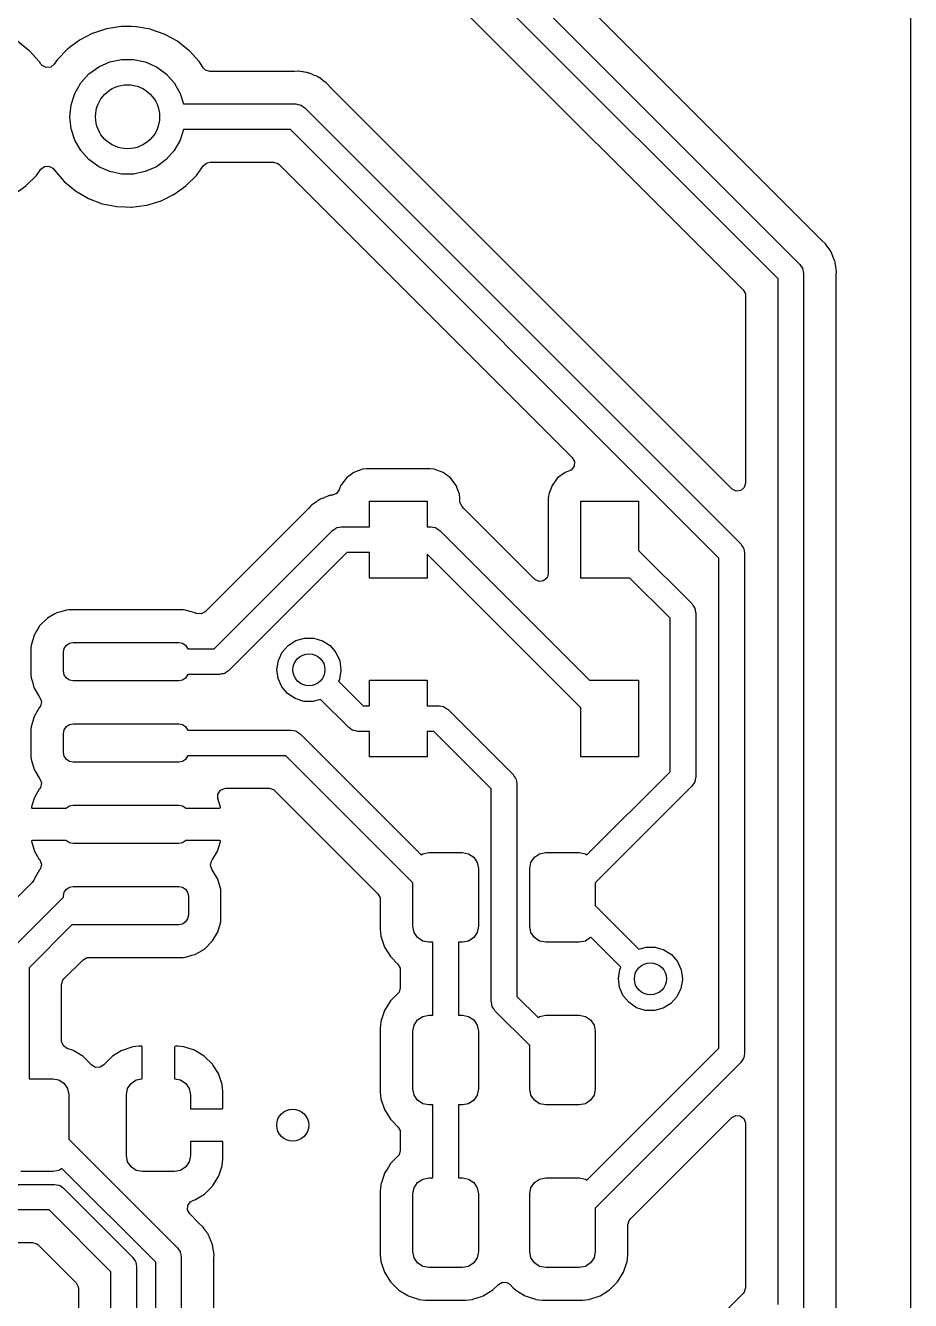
# Model space of a CAD drawing. Extents: x 87 to 116, y -228 to -39.
# Drawn here: x 102.51 to 116.33, y -71.83 to -51.91 of the extents above; entities that cross this region are included whole.
import ezdxf

# ---------------------------------------------------------------- set-up
doc = ezdxf.new("R2010")
doc.units = 0
doc.layers.add('BLACK', color=7, linetype='CONTINUOUS')

msp = doc.modelspace()

# ---------------------------------------------------------------- linework, layer by layer
at = {"layer": 'BLACK', "linetype": 'CONTINUOUS'}
for p, q in [((116.331, -38.7345), (116.331, -95.1475)), ((114.946, -55.2701), (107.963, -48.2875)), ((107.583, -48.6266), (114.604, -55.6473)), ((114.262, -55.8713), (107.359, -48.968)), ((107.185, -49.5134), (113.717, -56.0451)), ((103.772, -51.9651), (103.552, -52.0371)), ((104.001, -51.9301), (103.772, -51.9651)), ((104.007, -51.9302), (104.001, -51.9301)), ((104.16, -51.9321), (104.007, -51.9302)), ((104.007, -51.9302), (104.007, -51.9302)), ((104.233, -51.9329), (104.16, -51.9321)), ((104.238, -51.9338), (104.233, -51.9329)), ((104.238, -51.9339), (104.238, -51.9338)), ((104.456, -51.9727), (104.238, -51.9339)), ((102.56, -52.3032), (102.386, -52.166)), ((103.343, -52.1472), (103.215, -52.2429)), ((103.347, -52.1441), (103.343, -52.1472)), ((103.343, -52.1472), (103.343, -52.1472)), ((103.351, -52.1417), (103.347, -52.1441)), ((103.548, -52.0395), (103.351, -52.1417)), ((103.552, -52.0371), (103.548, -52.0395)), ((103.548, -52.0395), (103.548, -52.0395)), ((104.461, -51.9736), (104.456, -51.9727)), ((104.456, -51.9727), (104.456, -51.9727)), ((104.466, -51.9753), (104.461, -51.9736)), ((104.674, -52.0491), (104.466, -51.9753)), ((104.466, -51.9753), (104.466, -51.9753)), ((104.674, -52.0492), (104.674, -52.0491)), ((104.679, -52.0509), (104.674, -52.0492)), ((104.684, -52.0534), (104.679, -52.0509)), ((104.878, -52.1603), (104.684, -52.0534)), ((104.684, -52.0534), (104.684, -52.0534)), ((104.882, -52.1628), (104.878, -52.1603)), ((104.878, -52.1603), (104.878, -52.1603)), ((104.886, -52.166), (104.882, -52.1628)), ((105.06, -52.3032), (104.886, -52.166)), ((104.886, -52.166), (104.886, -52.166)), ((102.564, -52.3064), (102.56, -52.3032)), ((102.56, -52.3032), (102.56, -52.3032)), ((102.72, -52.4777), (102.564, -52.3064)), ((103.162, -52.2831), (103.002, -52.4506)), ((103.215, -52.2429), (103.162, -52.2831)), ((105.064, -52.3064), (105.06, -52.3032)), ((105.06, -52.3032), (105.06, -52.3032)), ((105.22, -52.4777), (105.064, -52.3064)), ((102.723, -52.482), (102.72, -52.4777)), ((102.745, -52.5166), (102.723, -52.482)), ((102.723, -52.482), (102.723, -52.482)), ((102.766, -52.5411), (102.745, -52.5166)), ((102.829, -52.5723), (102.766, -52.5411)), ((102.9, -52.5642), (102.829, -52.5723)), ((102.955, -52.5192), (102.9, -52.5642)), ((103.002, -52.4506), (102.955, -52.5192)), ((103.498, -52.6712), (103.65, -52.5606)), ((103.65, -52.5606), (103.822, -52.484)), ((103.822, -52.484), (104.006, -52.4449)), ((104.006, -52.4449), (104.194, -52.4449)), ((104.194, -52.4449), (104.378, -52.484)), ((104.378, -52.484), (104.55, -52.5606)), ((104.55, -52.5606), (104.702, -52.6712)), ((105.251, -52.5252), (105.22, -52.4777)), ((105.282, -52.5739), (105.251, -52.5252)), ((103.372, -52.811), (103.498, -52.6712)), ((104.702, -52.6712), (104.828, -52.811)), ((105.32, -52.6115), (105.282, -52.5739)), ((105.388, -52.6315), (105.32, -52.6115)), ((106.702, -52.6315), (105.388, -52.6315)), ((106.71, -52.6313), (106.702, -52.6315)), ((106.764, -52.6281), (106.71, -52.6313)), ((106.772, -52.6277), (106.764, -52.6281)), ((106.764, -52.6281), (106.764, -52.6281)), ((106.835, -52.6393), (106.772, -52.6277)), ((106.841, -52.6404), (106.835, -52.6393)), ((106.867, -52.6438), (106.841, -52.6404)), ((106.897, -52.6477), (106.867, -52.6438)), ((106.905, -52.6487), (106.897, -52.6477)), ((106.897, -52.6477), (106.897, -52.6477)), ((106.912, -52.6515), (106.905, -52.6487)), ((106.914, -52.6521), (106.912, -52.6515)), ((106.93, -52.6568), (106.914, -52.6521)), ((106.933, -52.6576), (106.93, -52.6568)), ((106.94, -52.659), (106.933, -52.6576)), ((106.999, -52.6852), (106.94, -52.659)), ((107.005, -52.6878), (106.999, -52.6852)), ((107.057, -52.7082), (107.005, -52.6878)), ((107.064, -52.711), (107.057, -52.7082)), ((107.057, -52.7082), (107.057, -52.7082)), ((107.07, -52.7154), (107.064, -52.711)), ((107.073, -52.7166), (107.07, -52.7154)), ((107.088, -52.725), (107.073, -52.7166)), ((107.09, -52.7264), (107.088, -52.725)), ((107.097, -52.7295), (107.09, -52.7264)), ((107.103, -52.7342), (107.097, -52.7295)), ((107.147, -52.7689), (107.103, -52.7342)), ((103.278, -52.9739), (103.372, -52.811)), ((104.828, -52.811), (104.922, -52.9739)), ((107.152, -52.7729), (107.147, -52.7689)), ((107.205, -52.8096), (107.152, -52.7729)), ((107.242, -52.8528), (107.205, -52.8096)), ((107.243, -52.8532), (107.242, -52.8528)), ((107.248, -52.8595), (107.243, -52.8532)), ((113.539, -59.1499), (107.248, -52.8595)), ((103.2, -53.34), (103.22, -53.1529)), ((103.22, -53.1529), (103.278, -52.9739)), ((104.922, -52.9739), (104.976, -53.14)), ((104.976, -53.14), (106.727, -53.14)), ((106.727, -53.14), (106.76, -53.1475)), ((106.76, -53.1475), (106.793, -53.1512)), ((106.793, -53.1512), (106.803, -53.1574)), ((106.803, -53.1574), (106.814, -53.1599)), ((106.814, -53.1599), (106.84, -53.1808)), ((103.22, -53.5271), (103.2, -53.34)), ((106.84, -53.1808), (106.868, -53.1986)), ((106.868, -53.1986), (113.68, -60.0098)), ((103.278, -53.7061), (103.22, -53.5271)), ((104.976, -53.54), (104.922, -53.7061)), ((106.644, -53.54), (104.976, -53.54)), ((113.338, -60.2338), (106.644, -53.54)), ((103.372, -53.869), (103.278, -53.7061)), ((104.922, -53.7061), (104.828, -53.869)), ((103.498, -54.0088), (103.372, -53.869)), ((104.828, -53.869), (104.702, -54.0088)), ((102.676, -54.256), (102.745, -54.1599)), ((102.745, -54.1599), (102.801, -54.1162)), ((102.801, -54.1162), (102.872, -54.1098)), ((102.872, -54.1098), (102.935, -54.1426)), ((102.935, -54.1426), (102.955, -54.1676)), ((103.65, -54.1194), (103.498, -54.0088)), ((103.822, -54.196), (103.65, -54.1194)), ((104.55, -54.1194), (104.378, -54.196)), ((104.702, -54.0088), (104.55, -54.1194)), ((105.176, -54.256), (105.288, -54.101)), ((105.288, -54.101), (105.344, -54.0573)), ((105.344, -54.0573), (105.39, -54.0485)), ((105.39, -54.0485), (106.381, -54.0485)), ((106.381, -54.0485), (106.449, -54.0685)), ((106.449, -54.0685), (106.47, -54.0854)), ((106.47, -54.0854), (111.046, -58.6614)), ((102.512, -54.4195), (102.676, -54.256)), ((102.955, -54.1676), (102.957, -54.1703)), ((102.957, -54.1703), (102.957, -54.1703)), ((102.957, -54.1703), (102.96, -54.1747)), ((102.96, -54.1747), (103.111, -54.3498)), ((103.111, -54.3498), (103.289, -54.4977)), ((104.006, -54.2351), (103.822, -54.196)), ((104.194, -54.2351), (104.006, -54.2351)), ((104.378, -54.196), (104.194, -54.2351)), ((105.012, -54.4195), (105.176, -54.256)), ((102.324, -54.554), (102.512, -54.4195)), ((103.289, -54.4977), (103.489, -54.6146)), ((104.696, -54.6164), (104.819, -54.5563)), ((104.819, -54.5563), (104.824, -54.554)), ((104.819, -54.5563), (104.819, -54.5563)), ((104.824, -54.554), (105.012, -54.4195)), ((103.489, -54.6146), (103.706, -54.6972)), ((103.706, -54.6972), (103.711, -54.6982)), ((103.711, -54.6982), (103.711, -54.6982)), ((103.711, -54.6982), (103.764, -54.709)), ((103.764, -54.709), (103.933, -54.7434)), ((103.933, -54.7434), (104.062, -54.7481)), ((104.062, -54.7481), (104.159, -54.7517)), ((104.159, -54.7517), (104.159, -54.7517)), ((104.159, -54.7517), (104.164, -54.7519)), ((104.164, -54.7519), (104.169, -54.7512)), ((104.169, -54.7512), (104.243, -54.7417)), ((104.169, -54.7512), (104.169, -54.7512)), ((104.243, -54.7417), (104.394, -54.7224)), ((104.394, -54.7224), (104.399, -54.721)), ((104.399, -54.721), (104.611, -54.6574)), ((104.399, -54.721), (104.399, -54.721)), ((104.611, -54.6574), (104.616, -54.6559)), ((104.616, -54.6559), (104.696, -54.6164)), ((114.951, -55.2751), (114.946, -55.2701)), ((114.998, -55.3165), (114.951, -55.2751)), ((115.002, -55.3228), (114.998, -55.3165)), ((115.034, -55.3692), (115.002, -55.3228)), ((115.002, -55.3228), (115.002, -55.3228)), ((115.038, -55.3745), (115.034, -55.3692)), ((115.077, -55.4252), (115.038, -55.3745)), ((115.08, -55.4321), (115.077, -55.4252)), ((115.081, -55.4344), (115.08, -55.4321)), ((115.089, -55.4492), (115.081, -55.4344)), ((115.091, -55.4516), (115.089, -55.4492)), ((115.095, -55.4578), (115.091, -55.4516)), ((115.098, -55.4649), (115.095, -55.4578)), ((115.118, -55.5176), (115.098, -55.4649)), ((115.098, -55.4649), (115.098, -55.4649)), ((115.12, -55.5237), (115.118, -55.5176)), ((115.146, -55.5822), (115.12, -55.5237)), ((114.604, -55.6473), (114.622, -55.6756)), ((114.622, -55.6756), (114.643, -55.7018)), ((114.643, -55.7018), (114.645, -55.713)), ((114.645, -55.713), (114.651, -55.7227)), ((114.651, -55.7227), (114.655, -55.7559)), ((115.147, -55.5897), (115.146, -55.5822)), ((115.148, -55.5922), (115.147, -55.5897)), ((115.152, -55.6085), (115.148, -55.5922)), ((115.153, -55.6111), (115.152, -55.6085)), ((115.156, -55.6182), (115.153, -55.6111)), ((115.163, -55.6817), (115.156, -55.6182)), ((115.164, -55.6882), (115.163, -55.6817)), ((115.175, -55.7511), (115.164, -55.6882)), ((115.175, -55.7587), (115.175, -55.7511)), ((114.262, -71.8907), (114.262, -55.8713)), ((114.655, -55.7559), (114.662, -55.7885)), ((114.662, -55.7885), (114.662, -71.9739)), ((115.171, -55.8088), (115.175, -55.7587)), ((115.171, -55.8174), (115.171, -55.8088)), ((115.171, -71.9489), (115.171, -55.8174)), ((115.175, -55.7587), (115.175, -55.7587)), ((113.717, -56.0451), (113.751, -56.1074)), ((113.751, -56.1074), (113.754, -56.1342)), ((113.754, -56.1342), (113.754, -59.0608)), ((111.046, -58.6614), (111.081, -58.7238)), ((111.081, -58.7238), (111.075, -58.7946)), ((107.635, -58.8934), (107.519, -58.9807)), ((107.772, -58.8423), (107.635, -58.8934)), ((107.834, -58.8355), (107.772, -58.8423)), ((108.83, -58.8355), (107.834, -58.8355)), ((108.892, -58.8423), (108.83, -58.8355)), ((109.029, -58.8934), (108.892, -58.8423)), ((109.145, -58.9807), (109.029, -58.8934)), ((110.935, -58.8934), (110.819, -58.9807)), ((110.986, -58.8744), (110.935, -58.8934)), ((111.002, -58.8685), (110.986, -58.8744)), ((111.033, -58.8514), (111.002, -58.8685)), ((111.075, -58.7946), (111.033, -58.8514)), ((107.428, -59.1057), (107.406, -59.1663)), ((107.431, -59.0973), (107.428, -59.1057)), ((107.519, -58.9807), (107.431, -59.0973)), ((109.233, -59.0973), (109.145, -58.9807)), ((109.284, -59.2337), (109.233, -59.0973)), ((110.731, -59.0973), (110.68, -59.2337)), ((110.819, -58.9807), (110.731, -59.0973)), ((113.734, -59.1289), (113.68, -59.1754)), ((113.754, -59.0608), (113.734, -59.1289)), ((107.073, -59.3343), (107.051, -59.3513)), ((107.079, -59.3297), (107.073, -59.3343)), ((107.073, -59.3343), (107.073, -59.3343)), ((107.086, -59.3266), (107.079, -59.3297)), ((107.088, -59.3253), (107.086, -59.3266)), ((107.103, -59.3171), (107.088, -59.3253)), ((107.105, -59.3158), (107.103, -59.3171)), ((107.111, -59.3115), (107.105, -59.3158)), ((107.118, -59.3088), (107.111, -59.3115)), ((107.171, -59.2889), (107.118, -59.3088)), ((107.118, -59.3088), (107.118, -59.3088)), ((107.177, -59.2864), (107.171, -59.2889)), ((107.229, -59.2638), (107.177, -59.2864)), ((107.236, -59.2608), (107.229, -59.2638)), ((107.229, -59.2638), (107.229, -59.2638)), ((107.243, -59.2595), (107.236, -59.2608)), ((107.246, -59.2587), (107.243, -59.2595)), ((107.262, -59.2542), (107.246, -59.2587)), ((107.265, -59.2536), (107.262, -59.2542)), ((107.272, -59.2509), (107.265, -59.2536)), ((107.303, -59.2472), (107.272, -59.2509)), ((107.363, -59.2231), (107.303, -59.2472)), ((107.406, -59.1663), (107.363, -59.2231)), ((109.29, -59.2959), (109.284, -59.2337)), ((109.29, -59.3377), (109.29, -59.2959)), ((110.68, -59.2337), (110.673, -59.2959)), ((110.673, -59.2959), (110.673, -60.4733)), ((113.545, -59.156), (113.539, -59.1499)), ((113.61, -59.1855), (113.545, -59.156)), ((113.68, -59.1754), (113.61, -59.1855)), ((106.924, -59.4604), (105.315, -61.0695)), ((106.929, -59.4552), (106.924, -59.4604)), ((106.965, -59.4143), (106.929, -59.4552)), ((106.97, -59.4086), (106.965, -59.4143)), ((106.965, -59.4143), (106.965, -59.4143)), ((106.976, -59.4043), (106.97, -59.4086)), ((107.023, -59.3725), (106.976, -59.4043)), ((106.976, -59.4043), (106.976, -59.4043)), ((107.028, -59.3686), (107.023, -59.3725)), ((107.051, -59.3513), (107.028, -59.3686)), ((107.882, -59.744), (107.882, -59.344)), ((107.882, -59.344), (108.782, -59.344)), ((108.782, -59.344), (108.782, -59.744)), ((109.292, -59.356), (109.29, -59.3377)), ((109.322, -59.4205), (109.292, -59.356)), ((109.354, -59.4572), (109.322, -59.4205)), ((109.359, -59.4635), (109.354, -59.4572)), ((110.458, -60.5624), (109.359, -59.4635)), ((111.182, -60.544), (111.182, -59.344)), ((111.182, -59.344), (112.082, -59.344)), ((112.082, -59.344), (112.082, -60.1112)), ((105.454, -61.649), (107.301, -59.8023)), ((107.301, -59.8023), (107.329, -59.7846)), ((107.329, -59.7846), (107.355, -59.7638)), ((107.355, -59.7638), (107.366, -59.7612)), ((107.366, -59.7612), (107.376, -59.7551)), ((107.376, -59.7551), (107.409, -59.7514)), ((107.409, -59.7514), (107.442, -59.744)), ((107.442, -59.744), (107.882, -59.744)), ((108.782, -59.744), (108.838, -59.744)), ((108.838, -59.744), (108.871, -59.7515)), ((108.871, -59.7515), (108.904, -59.7552)), ((108.904, -59.7552), (108.914, -59.7614)), ((108.914, -59.7614), (108.925, -59.7639)), ((108.925, -59.7639), (108.951, -59.7848)), ((108.951, -59.7848), (108.979, -59.8026)), ((108.979, -59.8026), (111.315, -62.138)), ((112.082, -60.1112), (112.918, -60.9468)), ((113.68, -60.0098), (113.697, -60.0381)), ((113.697, -60.0381), (113.718, -60.0642)), ((113.718, -60.0642), (113.721, -60.0755)), ((113.721, -60.0755), (113.727, -60.0852)), ((113.727, -60.0852), (113.731, -60.1184)), ((113.731, -60.1184), (113.738, -60.151)), ((107.525, -60.144), (105.678, -61.9907)), ((107.882, -60.144), (107.525, -60.144)), ((107.882, -60.544), (107.882, -60.144)), ((111.182, -62.5708), (108.782, -60.1708)), ((108.782, -60.1708), (108.782, -60.544)), ((113.338, -67.8857), (113.338, -60.2338)), ((113.738, -60.151), (113.738, -67.9688)), ((110.673, -60.4733), (110.653, -60.5415)), ((108.782, -60.544), (107.882, -60.544)), ((110.465, -60.5686), (110.458, -60.5624)), ((110.53, -60.5981), (110.465, -60.5686)), ((110.6, -60.588), (110.53, -60.5981)), ((110.653, -60.5415), (110.6, -60.588)), ((111.949, -60.544), (111.182, -60.544)), ((112.576, -61.1708), (111.949, -60.544)), ((102.963, -61.1035), (102.85, -61.1705)), ((102.986, -61.0899), (102.963, -61.1035)), ((102.994, -61.0876), (102.986, -61.0899)), ((103.056, -61.0695), (102.994, -61.0876)), ((102.994, -61.0876), (102.994, -61.0876)), ((103.146, -61.0434), (103.056, -61.0695)), ((103.153, -61.0429), (103.146, -61.0434)), ((103.181, -61.0407), (103.153, -61.0429)), ((103.153, -61.0429), (103.153, -61.0429)), ((103.183, -61.0405), (103.181, -61.0407)), ((103.181, -61.0407), (103.181, -61.0407)), ((104.967, -61.0405), (103.183, -61.0405)), ((104.969, -61.0407), (104.967, -61.0405)), ((104.997, -61.0429), (104.969, -61.0407)), ((104.969, -61.0407), (104.969, -61.0407)), ((105.004, -61.0434), (104.997, -61.0429)), ((104.997, -61.0429), (104.997, -61.0429)), ((105.094, -61.0695), (105.004, -61.0434)), ((105.156, -61.0876), (105.094, -61.0695)), ((105.164, -61.0899), (105.156, -61.0876)), ((105.156, -61.0876), (105.156, -61.0876)), ((105.17, -61.0939), (105.164, -61.0899)), ((105.175, -61.096), (105.17, -61.0939)), ((105.252, -61.1035), (105.175, -61.096)), ((105.315, -61.0695), (105.252, -61.1035)), ((112.918, -60.9468), (112.935, -60.9751)), ((112.935, -60.9751), (112.956, -61.0013)), ((112.956, -61.0013), (112.959, -61.0125)), ((112.959, -61.0125), (112.965, -61.0222)), ((112.965, -61.0222), (112.969, -61.0554)), ((112.969, -61.0554), (112.976, -61.088)), ((112.976, -61.088), (112.976, -63.6508)), ((102.722, -61.299), (102.684, -61.3622)), ((102.726, -61.2922), (102.722, -61.299)), ((102.722, -61.299), (102.722, -61.299)), ((102.843, -61.1745), (102.726, -61.2922)), ((102.85, -61.1705), (102.843, -61.1745)), ((102.85, -61.1705), (102.85, -61.1705)), ((112.576, -63.5677), (112.576, -61.1708)), ((102.641, -61.4354), (102.594, -61.5952)), ((102.684, -61.3622), (102.641, -61.4354)), ((106.61, -61.5952), (106.73, -61.5196)), ((106.73, -61.5196), (106.866, -61.4806)), ((106.866, -61.4806), (107.008, -61.4815)), ((107.008, -61.4815), (107.144, -61.5221)), ((107.144, -61.5221), (107.263, -61.5992)), ((102.594, -61.5952), (102.591, -61.6325)), ((102.591, -61.6325), (102.591, -62.0655)), ((103.1, -61.699), (103.111, -61.6416)), ((103.1, -61.999), (103.1, -61.699)), ((103.111, -61.6416), (103.144, -61.5929)), ((103.144, -61.5929), (103.193, -61.5604)), ((103.193, -61.5604), (103.25, -61.549)), ((103.25, -61.549), (104.9, -61.549)), ((104.9, -61.549), (104.957, -61.5604)), ((104.957, -61.5604), (105.006, -61.5929)), ((105.006, -61.5929), (105.039, -61.6416)), ((105.039, -61.6416), (105.04, -61.649)), ((105.04, -61.649), (105.454, -61.649)), ((106.456, -61.8298), (106.516, -61.7015)), ((106.516, -61.7015), (106.61, -61.5952)), ((107.263, -61.5992), (107.355, -61.7066)), ((107.355, -61.7066), (107.414, -61.8357)), ((106.434, -61.9699), (106.456, -61.8298)), ((107.414, -61.8357), (107.434, -61.976)), ((102.591, -62.0655), (102.592, -62.0679)), ((102.592, -62.0679), (102.592, -62.068)), ((102.592, -62.068), (102.593, -62.0899)), ((102.593, -62.0899), (102.594, -62.1028)), ((102.594, -62.1028), (102.613, -62.1669)), ((103.111, -62.0564), (103.1, -61.999)), ((103.144, -62.1051), (103.111, -62.0564)), ((103.193, -62.1376), (103.144, -62.1051)), ((105.006, -62.1051), (104.957, -62.1376)), ((105.039, -62.0564), (105.006, -62.1051)), ((105.04, -62.049), (105.039, -62.0564)), ((105.537, -62.049), (105.04, -62.049)), ((105.57, -62.0416), (105.537, -62.049)), ((105.603, -62.0379), (105.57, -62.0416)), ((105.613, -62.0318), (105.603, -62.0379)), ((105.624, -62.0292), (105.613, -62.0318)), ((105.65, -62.0084), (105.624, -62.0292)), ((105.678, -61.9907), (105.65, -62.0084)), ((106.452, -62.1105), (106.434, -61.9699)), ((106.51, -62.2402), (106.452, -62.1105)), ((107.434, -61.9882), (107.41, -62.128)), ((107.434, -61.976), (107.434, -61.9882)), ((102.613, -62.1669), (102.638, -62.2544)), ((102.638, -62.2544), (102.641, -62.2626)), ((102.641, -62.2626), (102.726, -62.4058)), ((103.25, -62.149), (103.193, -62.1376)), ((104.9, -62.149), (103.25, -62.149)), ((104.957, -62.1376), (104.9, -62.149)), ((106.601, -62.3487), (106.51, -62.2402)), ((107.41, -62.128), (107.397, -62.156)), ((107.397, -62.156), (107.779, -62.538)), ((107.882, -62.538), (107.882, -62.138)), ((107.882, -62.138), (108.782, -62.138)), ((108.782, -62.138), (108.782, -62.538)), ((111.315, -62.138), (112.082, -62.138)), ((112.082, -62.138), (112.082, -63.338)), ((102.726, -62.4058), (102.728, -62.4085)), ((102.728, -62.4085), (102.754, -62.4729)), ((102.754, -62.4729), (102.74, -62.5425)), ((106.719, -62.4273), (106.601, -62.3487)), ((106.854, -62.4696), (106.719, -62.4273)), ((106.996, -62.4722), (106.854, -62.4696)), ((107.115, -62.4397), (106.996, -62.4722)), ((107.555, -62.8794), (107.115, -62.4397)), ((102.641, -62.7054), (102.594, -62.8652)), ((102.726, -62.5622), (102.641, -62.7054)), ((102.729, -62.5583), (102.726, -62.5622)), ((102.74, -62.5425), (102.729, -62.5583)), ((107.779, -62.538), (107.882, -62.538)), ((108.782, -62.538), (108.966, -62.538)), ((108.966, -62.538), (108.999, -62.5455)), ((108.999, -62.5455), (109.032, -62.5492)), ((109.032, -62.5492), (109.042, -62.5554)), ((109.042, -62.5554), (109.053, -62.5579)), ((109.053, -62.5579), (109.079, -62.5788)), ((109.079, -62.5788), (109.107, -62.5966)), ((109.107, -62.5966), (110.123, -63.6123)), ((111.182, -63.338), (111.182, -62.5708)), ((102.594, -62.8652), (102.591, -62.9025)), ((102.591, -62.9025), (102.591, -63.3355)), ((103.1, -62.969), (103.111, -62.9116)), ((103.111, -62.9116), (103.144, -62.8629)), ((103.144, -62.8629), (103.193, -62.8304)), ((103.193, -62.8304), (103.25, -62.819)), ((103.25, -62.819), (104.9, -62.819)), ((104.9, -62.819), (104.957, -62.8304)), ((104.957, -62.8304), (105.006, -62.8629)), ((105.006, -62.8629), (105.039, -62.9116)), ((105.039, -62.9116), (105.04, -62.919)), ((105.04, -62.919), (106.657, -62.919)), ((106.657, -62.919), (106.689, -62.9265)), ((107.583, -62.8972), (107.555, -62.8794)), ((107.609, -62.9181), (107.583, -62.8972)), ((107.62, -62.9206), (107.609, -62.9181)), ((107.63, -62.9268), (107.62, -62.9206)), ((103.1, -63.269), (103.1, -62.969)), ((106.689, -62.9265), (106.723, -62.9302)), ((106.723, -62.9302), (106.732, -62.9364)), ((106.732, -62.9364), (106.744, -62.9389)), ((106.744, -62.9389), (106.77, -62.9598)), ((106.77, -62.9598), (106.798, -62.9776)), ((106.798, -62.9776), (108.687, -64.867)), ((107.663, -62.9305), (107.63, -62.9268)), ((107.696, -62.938), (107.663, -62.9305)), ((107.882, -62.938), (107.696, -62.938)), ((107.882, -63.338), (107.882, -62.938)), ((108.883, -62.938), (108.782, -62.938)), ((108.782, -62.938), (108.782, -63.338)), ((109.782, -63.8364), (108.883, -62.938)), ((103.111, -63.3264), (103.1, -63.269)), ((105.04, -63.319), (105.039, -63.3264)), ((106.574, -63.319), (105.04, -63.319)), ((108.557, -65.3023), (106.574, -63.319)), ((102.591, -63.3355), (102.594, -63.3728)), ((102.594, -63.3728), (102.641, -63.5326)), ((103.144, -63.3751), (103.111, -63.3264)), ((103.193, -63.4076), (103.144, -63.3751)), ((103.25, -63.419), (103.193, -63.4076)), ((104.9, -63.419), (103.25, -63.419)), ((104.957, -63.4076), (104.9, -63.419)), ((105.006, -63.3751), (104.957, -63.4076)), ((105.039, -63.3264), (105.006, -63.3751)), ((108.782, -63.338), (107.882, -63.338)), ((112.082, -63.338), (111.182, -63.338)), ((102.641, -63.5326), (102.726, -63.6758)), ((102.726, -63.6758), (102.728, -63.6787)), ((102.728, -63.6787), (102.754, -63.7433)), ((110.123, -63.6123), (110.141, -63.6407)), ((110.141, -63.6407), (110.162, -63.6668)), ((110.162, -63.6668), (110.164, -63.678)), ((110.164, -63.678), (110.17, -63.6877)), ((110.17, -63.6877), (110.174, -63.721)), ((111.277, -64.867), (112.576, -63.5677)), ((112.965, -63.7166), (112.959, -63.7263)), ((112.969, -63.6834), (112.965, -63.7166)), ((112.976, -63.6508), (112.969, -63.6834)), ((102.722, -63.8393), (102.645, -63.9688)), ((102.728, -63.8316), (102.722, -63.8393)), ((102.74, -63.8129), (102.728, -63.8316)), ((102.754, -63.7433), (102.74, -63.8129)), ((105.513, -63.9177), (105.551, -63.858)), ((105.551, -63.858), (105.616, -63.8287)), ((105.616, -63.8287), (105.633, -63.8275)), ((105.633, -63.8275), (106.311, -63.8275)), ((106.311, -63.8275), (106.379, -63.8475)), ((106.379, -63.8475), (106.4, -63.8644)), ((106.4, -63.8644), (108.012, -65.4761)), ((109.782, -67.159), (109.782, -63.8364)), ((110.174, -63.721), (110.182, -63.7535)), ((110.182, -63.7535), (110.182, -67.0762)), ((112.917, -63.7919), (111.407, -65.3023)), ((112.935, -63.7636), (112.917, -63.7919)), ((112.956, -63.7375), (112.935, -63.7636)), ((112.959, -63.7263), (112.956, -63.7375)), ((102.639, -63.9832), (102.6, -64.1176)), ((102.645, -63.9688), (102.639, -63.9832)), ((103.144, -64.1329), (103.193, -64.1004)), ((103.193, -64.1004), (103.25, -64.089)), ((103.25, -64.089), (104.9, -64.089)), ((104.9, -64.089), (104.957, -64.1004)), ((104.957, -64.1004), (105.006, -64.1329)), ((105.512, -63.9887), (105.513, -63.9177)), ((105.552, -64.1231), (105.512, -63.9887)), ((102.6, -64.1176), (102.6, -64.1317)), ((102.6, -64.1317), (102.607, -64.135)), ((102.607, -64.135), (103.143, -64.135)), ((103.143, -64.135), (103.144, -64.1329)), ((105.006, -64.1329), (105.007, -64.135)), ((105.007, -64.135), (105.537, -64.135)), ((105.537, -64.135), (105.55, -64.131)), ((105.55, -64.131), (105.552, -64.1231)), ((102.6, -64.647), (102.598, -64.6549)), ((102.598, -64.6549), (102.639, -64.7948)), ((102.613, -64.643), (102.6, -64.647)), ((103.143, -64.643), (102.613, -64.643)), ((103.144, -64.6451), (103.143, -64.643)), ((103.193, -64.6776), (103.144, -64.6451)), ((103.25, -64.689), (103.193, -64.6776)), ((104.9, -64.689), (103.25, -64.689)), ((104.957, -64.6776), (104.9, -64.689)), ((105.006, -64.6451), (104.957, -64.6776)), ((105.007, -64.643), (105.006, -64.6451)), ((105.543, -64.643), (105.007, -64.643)), ((105.511, -64.7948), (105.55, -64.6604)), ((105.55, -64.6463), (105.543, -64.643)), ((105.55, -64.6604), (105.55, -64.6463)), ((102.639, -64.7948), (102.645, -64.8092)), ((102.645, -64.8092), (102.722, -64.9387)), ((105.428, -64.9387), (105.505, -64.8092)), ((105.505, -64.8092), (105.511, -64.7948)), ((108.687, -64.867), (108.711, -64.851)), ((108.711, -64.851), (108.807, -64.832)), ((108.807, -64.832), (109.332, -64.832)), ((109.332, -64.832), (109.428, -64.851)), ((109.428, -64.851), (109.509, -64.9052)), ((109.509, -64.9052), (109.563, -64.9863)), ((110.401, -64.9863), (110.455, -64.9052)), ((110.455, -64.9052), (110.536, -64.851)), ((110.536, -64.851), (110.632, -64.832)), ((110.632, -64.832), (111.157, -64.832)), ((111.157, -64.832), (111.253, -64.851)), ((111.253, -64.851), (111.277, -64.867)), ((102.726, -65.1022), (102.641, -65.2454)), ((102.722, -64.9387), (102.728, -64.9464)), ((102.73, -65.0982), (102.726, -65.1022)), ((102.728, -64.9464), (102.754, -65.0124)), ((102.74, -65.0821), (102.73, -65.0982)), ((102.754, -65.0124), (102.74, -65.0821)), ((105.396, -65.0347), (105.41, -64.9651)), ((105.422, -65.0993), (105.396, -65.0347)), ((105.41, -64.9651), (105.422, -64.9464)), ((105.422, -64.9464), (105.428, -64.9387)), ((105.424, -65.1022), (105.422, -65.0993)), ((105.509, -65.2454), (105.424, -65.1022)), ((109.563, -64.9863), (109.582, -65.082)), ((109.582, -65.082), (109.582, -65.982)), ((110.382, -65.082), (110.401, -64.9863)), ((110.382, -65.982), (110.382, -65.082)), ((102.609, -65.2989), (102.016, -65.8924)), ((102.636, -65.2598), (102.609, -65.2989)), ((102.639, -65.253), (102.636, -65.2598)), ((102.641, -65.2454), (102.639, -65.253)), ((105.556, -65.4052), (105.509, -65.2454)), ((108.557, -65.982), (108.557, -65.3023)), ((111.407, -65.3023), (111.407, -65.6582)), ((103.1, -65.509), (103.111, -65.4516)), ((103.1, -65.5272), (103.1, -65.509)), ((103.111, -65.4516), (103.144, -65.4029)), ((103.144, -65.4029), (103.193, -65.3704)), ((103.193, -65.3704), (103.25, -65.359)), ((103.25, -65.359), (104.9, -65.359)), ((104.9, -65.359), (104.957, -65.3704)), ((104.957, -65.3704), (105.006, -65.4029)), ((105.006, -65.4029), (105.039, -65.4516)), ((105.039, -65.4516), (105.05, -65.509)), ((105.05, -65.509), (105.05, -65.809)), ((105.558, -65.4425), (105.556, -65.4052)), ((105.558, -65.8755), (105.558, -65.4425)), ((108.012, -65.4761), (108.046, -65.5384)), ((102.221, -66.4066), (103.1, -65.5272)), ((108.046, -65.5384), (108.048, -65.5652)), ((108.048, -65.5652), (108.048, -66.0324)), ((111.407, -65.6582), (112.088, -66.3388)), ((105.039, -65.8664), (105.006, -65.9151)), ((105.05, -65.809), (105.039, -65.8664)), ((105.556, -65.9128), (105.557, -65.8924)), ((105.557, -65.8924), (105.558, -65.878)), ((105.558, -65.8779), (105.558, -65.8755)), ((105.558, -65.878), (105.558, -65.8779)), ((103.237, -65.9563), (102.562, -66.6308)), ((103.25, -65.959), (103.237, -65.9563)), ((104.9, -65.959), (103.25, -65.959)), ((104.957, -65.9476), (104.9, -65.959)), ((105.006, -65.9151), (104.957, -65.9476)), ((105.428, -66.209), (105.505, -66.0794)), ((105.505, -66.0794), (105.509, -66.0726)), ((105.509, -66.0726), (105.556, -65.9128)), ((108.048, -66.0324), (108.059, -66.1382)), ((108.576, -66.0777), (108.557, -65.982)), ((108.63, -66.1588), (108.576, -66.0777)), ((109.563, -66.0777), (109.509, -66.1588)), ((109.582, -65.982), (109.563, -66.0777)), ((110.401, -66.0777), (110.382, -65.982)), ((110.455, -66.1588), (110.401, -66.0777)), ((105.307, -66.3335), (105.424, -66.2158)), ((105.424, -66.2158), (105.428, -66.209)), ((105.428, -66.209), (105.428, -66.209)), ((108.059, -66.1382), (108.115, -66.3059)), ((108.115, -66.3059), (108.209, -66.4563)), ((108.711, -66.213), (108.63, -66.1588)), ((108.807, -66.232), (108.711, -66.213)), ((108.87, -66.232), (108.807, -66.232)), ((108.87, -67.372), (108.87, -66.232)), ((109.332, -66.232), (109.269, -66.232)), ((109.269, -66.232), (109.269, -67.372)), ((109.428, -66.213), (109.332, -66.232)), ((109.509, -66.1588), (109.428, -66.213)), ((110.536, -66.213), (110.455, -66.1588)), ((110.632, -66.232), (110.536, -66.213)), ((111.157, -66.232), (110.632, -66.232)), ((111.253, -66.213), (111.157, -66.232)), ((111.334, -66.1588), (111.253, -66.213)), ((111.337, -66.1539), (111.334, -66.1588)), ((111.806, -66.6224), (111.337, -66.1539)), ((103.107, -66.8046), (103.408, -66.5044)), ((103.408, -66.5044), (103.47, -66.4704)), ((103.47, -66.4704), (103.497, -66.4675)), ((103.497, -66.4675), (104.967, -66.4675)), ((104.967, -66.4675), (104.969, -66.4673)), ((104.969, -66.4673), (104.997, -66.4651)), ((104.969, -66.4673), (104.969, -66.4673)), ((104.997, -66.4651), (105.004, -66.4646)), ((104.997, -66.4651), (104.997, -66.4651)), ((105.004, -66.4646), (105.104, -66.4355)), ((105.104, -66.4355), (105.156, -66.4204)), ((105.156, -66.4204), (105.164, -66.4181)), ((105.156, -66.4204), (105.156, -66.4204)), ((105.164, -66.4181), (105.22, -66.385)), ((105.22, -66.385), (105.3, -66.3375)), ((105.3, -66.3375), (105.307, -66.3335)), ((105.3, -66.3375), (105.3, -66.3375)), ((108.209, -66.4563), (108.214, -66.4615)), ((108.214, -66.4615), (108.324, -66.5716)), ((112.088, -66.3388), (112.2, -66.3066)), ((112.2, -66.3066), (112.342, -66.3075)), ((112.342, -66.3075), (112.478, -66.3481)), ((112.478, -66.3481), (112.597, -66.4252)), ((112.597, -66.4252), (112.689, -66.5326)), ((102.562, -66.6308), (102.562, -68.363)), ((108.324, -66.5716), (108.358, -66.6339)), ((108.358, -66.6339), (108.361, -66.6608)), ((108.361, -66.6608), (108.361, -66.943)), ((111.768, -66.7959), (111.79, -66.6558)), ((111.79, -66.6558), (111.806, -66.6224)), ((112.689, -66.5326), (112.748, -66.6617)), ((112.748, -66.6617), (112.768, -66.802)), ((103.07, -66.8937), (103.091, -66.8255)), ((103.07, -67.7688), (103.07, -66.8937)), ((103.091, -66.8255), (103.107, -66.8046)), ((111.786, -66.9365), (111.768, -66.7959)), ((112.768, -66.8142), (112.744, -66.954)), ((112.768, -66.802), (112.768, -66.8142)), ((108.324, -67.032), (108.208, -67.1487)), ((108.341, -67.0111), (108.324, -67.032)), ((108.361, -66.943), (108.341, -67.0111)), ((110.182, -67.0762), (110.512, -67.407)), ((111.844, -67.0662), (111.786, -66.9365)), ((111.935, -67.1747), (111.844, -67.0662)), ((112.683, -67.0816), (112.587, -67.1867)), ((112.744, -66.954), (112.683, -67.0816)), ((108.115, -67.2993), (108.059, -67.4671)), ((108.208, -67.1487), (108.115, -67.2993)), ((109.789, -67.1916), (109.782, -67.159)), ((109.793, -67.2248), (109.789, -67.1916)), ((109.799, -67.2345), (109.793, -67.2248)), ((109.801, -67.2458), (109.799, -67.2345)), ((109.822, -67.2719), (109.801, -67.2458)), ((109.84, -67.3002), (109.822, -67.2719)), ((110.382, -67.8423), (109.84, -67.3002)), ((112.053, -67.2533), (111.935, -67.1747)), ((112.188, -67.2956), (112.053, -67.2533)), ((112.33, -67.2982), (112.188, -67.2956)), ((112.467, -67.2609), (112.33, -67.2982)), ((112.587, -67.1867), (112.467, -67.2609)), ((108.059, -67.4671), (108.048, -67.5716)), ((108.576, -67.5263), (108.63, -67.4452)), ((108.63, -67.4452), (108.711, -67.391)), ((108.711, -67.391), (108.807, -67.372)), ((108.807, -67.372), (108.87, -67.372)), ((109.269, -67.372), (109.332, -67.372)), ((109.332, -67.372), (109.428, -67.391)), ((109.428, -67.391), (109.509, -67.4452)), ((109.509, -67.4452), (109.563, -67.5263)), ((110.512, -67.407), (110.536, -67.391)), ((110.536, -67.391), (110.632, -67.372)), ((110.632, -67.372), (111.157, -67.372)), ((111.157, -67.372), (111.253, -67.391)), ((111.253, -67.391), (111.334, -67.4452)), ((111.334, -67.4452), (111.388, -67.5263)), ((108.048, -67.5716), (108.048, -68.5724)), ((108.557, -67.622), (108.576, -67.5263)), ((108.557, -68.522), (108.557, -67.622)), ((109.563, -67.5263), (109.582, -67.622)), ((109.582, -67.622), (109.582, -68.522)), ((111.388, -67.5263), (111.407, -67.622)), ((111.407, -67.622), (111.407, -68.522)), ((103.071, -67.7824), (103.07, -67.7688)), ((103.098, -67.848), (103.071, -67.7824)), ((103.157, -67.8884), (103.098, -67.848)), ((103.255, -67.9209), (103.157, -67.8884)), ((104.169, -67.8681), (104.015, -67.9196)), ((104.183, -67.8653), (104.169, -67.8681)), ((104.278, -67.8553), (104.183, -67.8653)), ((104.285, -67.855), (104.278, -67.8553)), ((104.314, -67.855), (104.285, -67.855)), ((104.322, -67.8567), (104.314, -67.855)), ((104.324, -67.8579), (104.322, -67.8567)), ((104.328, -67.8731), (104.324, -67.8579)), ((104.328, -68.3638), (104.328, -67.8731)), ((104.838, -67.8609), (104.836, -67.8685)), ((104.836, -67.8685), (104.836, -68.3638)), ((104.839, -67.8595), (104.838, -67.8609)), ((104.854, -67.855), (104.839, -67.8595)), ((104.879, -67.855), (104.854, -67.855)), ((104.886, -67.8553), (104.879, -67.855)), ((104.98, -67.865), (104.886, -67.8553)), ((104.993, -67.8679), (104.98, -67.865)), ((105.148, -67.919), (104.993, -67.8679)), ((110.382, -68.522), (110.382, -67.8423)), ((111.277, -69.947), (113.338, -67.8857)), ((103.261, -67.9247), (103.255, -67.9209)), ((103.391, -68.005), (103.261, -67.9247)), ((103.261, -67.9247), (103.261, -67.9247)), ((103.405, -68.0137), (103.391, -68.005)), ((103.53, -68.1387), (103.405, -68.0137)), ((103.853, -68.0201), (103.738, -68.1348)), ((103.864, -68.0111), (103.853, -68.0201)), ((104.002, -67.9258), (103.864, -68.0111)), ((104.015, -67.9196), (104.002, -67.9258)), ((105.161, -67.9252), (105.148, -67.919)), ((105.299, -68.0102), (105.161, -67.9252)), ((105.31, -68.0193), (105.299, -68.0102)), ((105.425, -68.1338), (105.31, -68.0193)), ((113.697, -68.0816), (113.679, -68.1099)), ((113.718, -68.0555), (113.697, -68.0816)), ((113.721, -68.0443), (113.718, -68.0555)), ((113.727, -68.0346), (113.721, -68.0443)), ((113.731, -68.0014), (113.727, -68.0346)), ((113.738, -67.9688), (113.731, -68.0014)), ((103.534, -68.1446), (103.53, -68.1387)), ((103.541, -68.1524), (103.534, -68.1446)), ((103.602, -68.1881), (103.541, -68.1524)), ((103.673, -68.1848), (103.602, -68.1881)), ((103.731, -68.1438), (103.673, -68.1848)), ((103.738, -68.1348), (103.731, -68.1438)), ((105.434, -68.1452), (105.425, -68.1338)), ((105.519, -68.283), (105.434, -68.1452)), ((105.525, -68.2962), (105.519, -68.283)), ((105.577, -68.4504), (105.525, -68.2962)), ((113.679, -68.1099), (111.407, -70.3823)), ((102.562, -68.363), (102.932, -68.363)), ((102.932, -68.363), (103.028, -68.382)), ((103.028, -68.382), (103.109, -68.4362)), ((103.109, -68.4362), (103.163, -68.5173)), ((104.101, -68.5173), (104.155, -68.4362)), ((104.155, -68.4362), (104.236, -68.382)), ((104.236, -68.382), (104.328, -68.3638)), ((104.836, -68.3638), (104.928, -68.382)), ((104.928, -68.382), (105.009, -68.4362)), ((105.009, -68.4362), (105.063, -68.5173)), ((105.58, -68.4638), (105.577, -68.4504)), ((105.59, -68.5594), (105.58, -68.4638)), ((103.163, -68.5173), (103.182, -68.613)), ((103.182, -68.613), (103.182, -69.3052)), ((104.082, -68.613), (104.101, -68.5173)), ((104.082, -69.563), (104.082, -68.613)), ((105.063, -68.5173), (105.082, -68.613)), ((105.082, -68.613), (105.082, -68.834)), ((105.59, -68.5659), (105.59, -68.5594)), ((105.59, -68.8205), (105.59, -68.5659)), ((108.048, -68.5724), (108.059, -68.6782)), ((108.059, -68.6782), (108.115, -68.8459)), ((108.576, -68.6177), (108.557, -68.522)), ((108.63, -68.6988), (108.576, -68.6177)), ((109.563, -68.6177), (109.509, -68.6988)), ((109.582, -68.522), (109.563, -68.6177)), ((110.401, -68.6177), (110.382, -68.522)), ((110.455, -68.6988), (110.401, -68.6177)), ((111.388, -68.6177), (111.334, -68.6988)), ((111.407, -68.522), (111.388, -68.6177)), ((105.082, -68.834), (105.572, -68.834)), ((105.572, -68.834), (105.587, -68.8295)), ((105.587, -68.8295), (105.588, -68.8281)), ((105.588, -68.8281), (105.59, -68.8205)), ((108.115, -68.8459), (108.209, -68.9963)), ((108.711, -68.753), (108.63, -68.6988)), ((108.807, -68.772), (108.711, -68.753)), ((108.87, -68.772), (108.807, -68.772)), ((108.87, -69.912), (108.87, -68.772)), ((109.332, -68.772), (109.269, -68.772)), ((109.269, -68.772), (109.269, -69.912)), ((109.428, -68.753), (109.332, -68.772)), ((109.509, -68.6988), (109.428, -68.753)), ((110.536, -68.753), (110.455, -68.6988)), ((110.632, -68.772), (110.536, -68.753)), ((111.157, -68.772), (110.632, -68.772)), ((111.253, -68.753), (111.157, -68.772)), ((111.334, -68.6988), (111.253, -68.753)), ((108.209, -68.9963), (108.214, -69.0015)), ((108.214, -69.0015), (108.324, -69.1116)), ((111.952, -70.5561), (113.539, -68.9696)), ((113.539, -68.9696), (113.601, -68.9355)), ((113.601, -68.9355), (113.672, -68.9406)), ((113.672, -68.9406), (113.729, -68.9832)), ((113.729, -68.9832), (113.754, -69.0497)), ((113.754, -69.0497), (113.754, -69.0587)), ((113.754, -69.0587), (113.754, -71.6278)), ((108.324, -69.1116), (108.358, -69.1739)), ((108.358, -69.1739), (108.361, -69.2008)), ((108.361, -69.2008), (108.361, -69.483)), ((103.182, -69.3052), (104.881, -71.0043)), ((105.576, -69.342), (105.082, -69.342)), ((105.082, -69.342), (105.082, -69.563)), ((105.584, -69.3437), (105.576, -69.342)), ((105.586, -69.3449), (105.584, -69.3437)), ((105.59, -69.3601), (105.586, -69.3449)), ((105.59, -69.6101), (105.59, -69.3601)), ((108.361, -69.483), (108.341, -69.5511)), ((104.101, -69.6587), (104.082, -69.563)), ((104.155, -69.7398), (104.101, -69.6587)), ((105.063, -69.6587), (105.009, -69.7398)), ((105.082, -69.563), (105.063, -69.6587)), ((105.58, -69.7109), (105.59, -69.6166)), ((105.59, -69.6166), (105.59, -69.6101)), ((108.208, -69.6887), (108.204, -69.6949)), ((108.324, -69.572), (108.208, -69.6887)), ((108.341, -69.5511), (108.324, -69.572)), ((102.932, -69.813), (102.432, -69.813)), ((103.028, -69.794), (102.932, -69.813)), ((103.074, -69.7629), (103.028, -69.794)), ((104.54, -71.2284), (103.074, -69.7629)), ((104.236, -69.794), (104.155, -69.7398)), ((104.332, -69.813), (104.236, -69.794)), ((104.832, -69.813), (104.332, -69.813)), ((104.928, -69.794), (104.832, -69.813)), ((105.009, -69.7398), (104.928, -69.794)), ((105.52, -69.8918), (105.526, -69.8786)), ((105.526, -69.8786), (105.577, -69.7243)), ((105.577, -69.7243), (105.58, -69.7109)), ((108.104, -69.8716), (108.066, -69.9879)), ((108.115, -69.8393), (108.104, -69.8716)), ((108.175, -69.7416), (108.115, -69.8393)), ((108.204, -69.6949), (108.175, -69.7416)), ((108.204, -69.6949), (108.204, -69.6949)), ((101.725, -70.0125), (102.959, -70.0125)), ((102.959, -70.0125), (102.992, -70.02)), ((102.992, -70.02), (103.025, -70.0238)), ((103.025, -70.0238), (103.035, -70.0299)), ((103.035, -70.0299), (103.046, -70.0325)), ((103.046, -70.0325), (103.072, -70.0533)), ((103.072, -70.0533), (103.1, -70.0711)), ((103.1, -70.0711), (104.183, -71.1536)), ((105.311, -70.1559), (105.426, -70.0412)), ((105.426, -70.0412), (105.435, -70.0298)), ((105.435, -70.0298), (105.52, -69.8918)), ((108.057, -70.0322), (108.048, -70.1116)), ((108.059, -70.014), (108.057, -70.0322)), ((108.066, -69.9879), (108.059, -70.0071)), ((108.059, -70.0071), (108.059, -70.014)), ((108.059, -70.014), (108.059, -70.014)), ((108.557, -70.162), (108.576, -70.0663)), ((108.576, -70.0663), (108.63, -69.9852)), ((108.63, -69.9852), (108.711, -69.931)), ((108.711, -69.931), (108.807, -69.912)), ((108.807, -69.912), (108.87, -69.912)), ((109.269, -69.912), (109.332, -69.912)), ((109.332, -69.912), (109.428, -69.931)), ((109.428, -69.931), (109.509, -69.9852)), ((109.509, -69.9852), (109.563, -70.0663)), ((109.563, -70.0663), (109.582, -70.162)), ((110.382, -70.162), (110.401, -70.0663)), ((110.401, -70.0663), (110.455, -69.9852)), ((110.455, -69.9852), (110.536, -69.931)), ((110.536, -69.931), (110.632, -69.912)), ((110.632, -69.912), (111.157, -69.912)), ((111.157, -69.912), (111.253, -69.931)), ((111.253, -69.931), (111.277, -69.947)), ((105.042, -70.3416), (105.084, -70.2847)), ((105.084, -70.2847), (105.12, -70.2661)), ((105.12, -70.2661), (105.149, -70.2564)), ((105.149, -70.2564), (105.162, -70.2502)), ((105.162, -70.2502), (105.3, -70.1649)), ((105.3, -70.1649), (105.311, -70.1559)), ((108.048, -70.1116), (108.048, -71.1124)), ((108.557, -71.062), (108.557, -70.162)), ((109.582, -70.162), (109.582, -71.062)), ((110.382, -71.062), (110.382, -70.162)), ((102.876, -70.4125), (101.642, -70.4125)), ((103.841, -71.3777), (102.876, -70.4125)), ((105.037, -70.4124), (105.042, -70.3416)), ((105.071, -70.4747), (105.037, -70.4124)), ((105.223, -70.6271), (105.071, -70.4747)), ((111.407, -70.3823), (111.407, -71.062)), ((105.228, -70.6321), (105.223, -70.6271)), ((105.275, -70.6735), (105.228, -70.6321)), ((105.279, -70.6798), (105.275, -70.6735)), ((105.311, -70.7262), (105.279, -70.6798)), ((105.279, -70.6798), (105.279, -70.6798)), ((111.915, -70.6452), (111.936, -70.577)), ((111.915, -71.1124), (111.915, -70.6452)), ((111.936, -70.577), (111.952, -70.5561)), ((105.315, -70.7315), (105.311, -70.7262)), ((105.354, -70.7822), (105.315, -70.7315)), ((105.357, -70.7892), (105.354, -70.7822)), ((105.358, -70.7914), (105.357, -70.7892)), ((105.366, -70.8062), (105.358, -70.7914)), ((105.368, -70.8086), (105.366, -70.8062)), ((105.372, -70.8149), (105.368, -70.8086)), ((105.375, -70.822), (105.372, -70.8149)), ((105.382, -70.8415), (105.375, -70.822)), ((105.375, -70.822), (105.375, -70.822)), ((105.392, -70.8689), (105.382, -70.8415)), ((105.395, -70.8746), (105.392, -70.8689)), ((105.397, -70.8807), (105.395, -70.8746)), ((105.423, -70.9392), (105.397, -70.8807)), ((101.667, -70.921), (102.613, -70.921)), ((102.613, -70.921), (102.681, -70.941)), ((102.681, -70.941), (102.702, -70.9579)), ((102.702, -70.9579), (103.296, -71.5514)), ((104.881, -71.0043), (104.899, -71.0327)), ((104.899, -71.0327), (104.92, -71.0588)), ((104.92, -71.0588), (104.922, -71.07)), ((104.922, -71.07), (104.928, -71.0797)), ((104.928, -71.0797), (104.932, -71.1129)), ((105.424, -70.9467), (105.423, -70.9392)), ((105.425, -70.9492), (105.424, -70.9467)), ((105.429, -70.9656), (105.425, -70.9492)), ((105.43, -70.9682), (105.429, -70.9656)), ((105.433, -70.9753), (105.43, -70.9682)), ((105.434, -70.9828), (105.433, -70.9753)), ((105.44, -71.0387), (105.434, -70.9828)), ((105.441, -71.0452), (105.44, -71.0387)), ((105.452, -71.1082), (105.441, -71.0452)), ((108.576, -71.1577), (108.557, -71.062)), ((109.582, -71.062), (109.563, -71.1577)), ((110.401, -71.1577), (110.382, -71.062)), ((111.407, -71.062), (111.388, -71.1577)), ((104.183, -71.1536), (104.2, -71.182)), ((104.2, -71.182), (104.221, -71.2081)), ((104.221, -71.2081), (104.224, -71.2193)), ((104.224, -71.2193), (104.23, -71.229)), ((104.23, -71.229), (104.234, -71.2622)), ((104.234, -71.2622), (104.241, -71.2948)), ((104.54, -101.819), (104.54, -71.2284)), ((104.932, -71.1129), (104.94, -71.1455)), ((104.94, -71.1455), (104.94, -101.903)), ((105.448, -71.1659), (105.452, -71.1157)), ((105.448, -71.1744), (105.448, -71.1659)), ((105.448, -100.913), (105.448, -71.1744)), ((105.452, -71.1157), (105.452, -71.1082)), ((105.452, -71.1157), (105.452, -71.1157)), ((108.048, -71.1124), (108.049, -71.1156)), ((108.049, -71.1156), (108.049, -71.1157)), ((108.049, -71.1157), (108.059, -71.2112)), ((108.059, -71.2112), (108.059, -71.2182)), ((108.059, -71.2182), (108.115, -71.3859)), ((108.63, -71.2388), (108.576, -71.1577)), ((108.711, -71.293), (108.63, -71.2388)), ((109.509, -71.2388), (109.428, -71.293)), ((109.563, -71.1577), (109.509, -71.2388)), ((110.455, -71.2388), (110.401, -71.1577)), ((110.536, -71.293), (110.455, -71.2388)), ((111.334, -71.2388), (111.253, -71.293)), ((111.388, -71.1577), (111.334, -71.2388)), ((111.849, -71.3847), (111.905, -71.2169)), ((111.905, -71.2169), (111.915, -71.1124)), ((103.841, -108.105), (103.841, -71.3777)), ((104.241, -71.2948), (104.241, -108.022)), ((108.115, -71.3859), (108.209, -71.5363)), ((108.807, -71.312), (108.711, -71.293)), ((109.332, -71.312), (108.807, -71.312)), ((109.428, -71.293), (109.332, -71.312)), ((110.632, -71.312), (110.536, -71.293)), ((111.157, -71.312), (110.632, -71.312)), ((111.253, -71.293), (111.157, -71.312)), ((111.756, -71.5353), (111.849, -71.3847)), ((103.296, -71.5514), (103.33, -71.6137)), ((103.33, -71.6137), (103.332, -71.6405)), ((103.332, -71.6405), (103.332, -108.076)), ((108.209, -71.5363), (108.334, -71.6613)), ((108.334, -71.6613), (108.34, -71.6651)), ((108.34, -71.6651), (108.34, -71.6651)), ((108.34, -71.6651), (108.477, -71.7498)), ((109.656, -71.7535), (109.806, -71.6605)), ((109.806, -71.6605), (109.893, -71.5739)), ((109.893, -71.5739), (109.955, -71.5398)), ((109.955, -71.5398), (110.026, -71.5448)), ((110.026, -71.5448), (110.071, -71.5737)), ((110.071, -71.5737), (110.125, -71.6278)), ((110.125, -71.6278), (110.159, -71.6613)), ((110.159, -71.6613), (110.165, -71.6651)), ((110.165, -71.6651), (110.165, -71.6651)), ((110.165, -71.6651), (110.302, -71.7498)), ((111.481, -71.7535), (111.631, -71.6605)), ((111.631, -71.6605), (111.756, -71.5353)), ((113.754, -71.6278), (113.734, -71.696)), ((113.717, -71.7169), (105.945, -79.4885)), ((108.477, -71.7498), (108.484, -71.7541)), ((108.484, -71.7541), (108.564, -71.7806)), ((108.564, -71.7806), (108.646, -71.8076)), ((108.646, -71.8076), (108.646, -71.8076)), ((108.646, -71.8076), (108.652, -71.8098)), ((108.652, -71.8098), (108.659, -71.8105)), ((108.659, -71.8105), (108.659, -71.8105)), ((108.659, -71.8105), (108.702, -71.8149)), ((108.702, -71.8149), (108.757, -71.8205)), ((108.757, -71.8205), (109.382, -71.8205)), ((109.382, -71.8205), (109.386, -71.8202)), ((109.386, -71.8202), (109.481, -71.8102)), ((109.386, -71.8202), (109.386, -71.8202)), ((109.481, -71.8102), (109.488, -71.8095)), ((109.481, -71.8102), (109.481, -71.8102)), ((109.488, -71.8095), (109.495, -71.8073)), ((109.495, -71.8073), (109.627, -71.7633)), ((109.495, -71.8073), (109.495, -71.8073)), ((109.627, -71.7633), (109.656, -71.7535)), ((110.302, -71.7498), (110.309, -71.7541)), ((110.309, -71.7541), (110.389, -71.7806)), ((110.389, -71.7806), (110.471, -71.8076)), ((110.471, -71.8076), (110.471, -71.8076)), ((110.471, -71.8076), (110.477, -71.8098)), ((110.477, -71.8098), (110.484, -71.8105)), ((110.484, -71.8105), (110.484, -71.8105)), ((110.484, -71.8105), (110.527, -71.8149)), ((110.527, -71.8149), (110.582, -71.8205)), ((110.582, -71.8205), (111.207, -71.8205)), ((111.207, -71.8205), (111.211, -71.8202)), ((111.211, -71.8202), (111.306, -71.8102)), ((111.211, -71.8202), (111.211, -71.8202)), ((111.306, -71.8102), (111.313, -71.8095)), ((111.306, -71.8102), (111.306, -71.8102)), ((111.313, -71.8095), (111.32, -71.8073)), ((111.32, -71.8073), (111.452, -71.7633)), ((111.32, -71.8073), (111.32, -71.8073)), ((111.452, -71.7633), (111.481, -71.7535)), ((113.734, -71.696), (113.717, -71.7169))]:
    msp.add_line(p, q, dxfattribs=at)
at = {"layer": 'BLACK'}
for centre, radius in [((104.1, -53.34), 0.5), ((106.934, -61.976), 0.25), ((112.268, -66.802), 0.25), ((106.68, -69.088), 0.25)]:
    msp.add_circle(centre, radius, dxfattribs=at)

doc.saveas('drawing.dxf')
